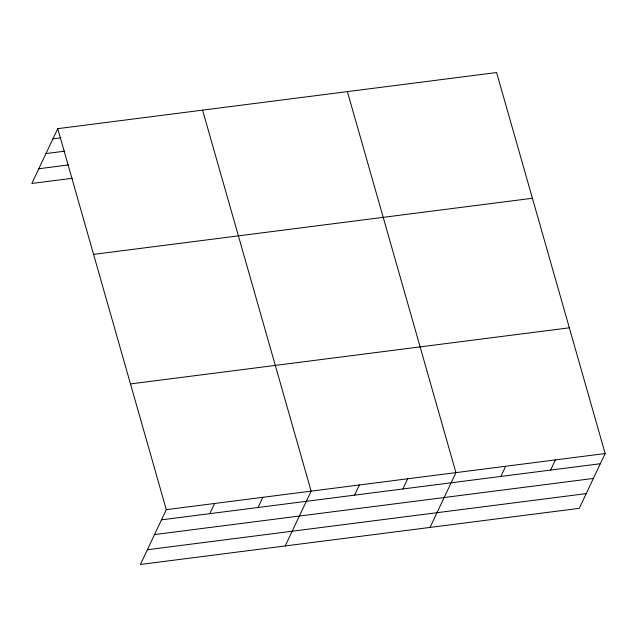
<?xml version="1.0" encoding="UTF-8"?>
<svg xmlns="http://www.w3.org/2000/svg" width="637" height="637" viewBox="0 0 637 637"><rect width="100%" height="100%" fill="white"/><g stroke="black" fill="none" stroke-linecap="round" stroke-linejoin="round"><path stroke-width="0.96" d="M57.752 128.658L166.305 509.656L140.403 564.462L579.248 508.342L605.15 453.544L496.597 72.538L57.752 128.658L31.85 183.456L72.244 178.296M209.764 513.669L214.581 503.485M258.041 507.49L262.85 497.314M285.217 545.941L311.127 491.143L202.574 110.137M354.586 495.148L359.395 484.964M402.855 488.977L407.672 478.793M430.039 527.42L455.941 472.622L347.388 91.617M500.865 476.444L505.682 466.26M550.599 470.082L555.416 459.898M52.943 138.834L60.826 137.831M45.983 153.565L64.703 151.168M38.809 168.733L68.366 164.959M93.575 254.386L532.421 198.266M130.481 383.928L569.327 327.808M166.305 509.656L605.15 453.544M161.495 519.84L600.341 463.72M154.536 534.562L593.373 478.443M147.362 549.739L586.207 493.619"/></g></svg>
